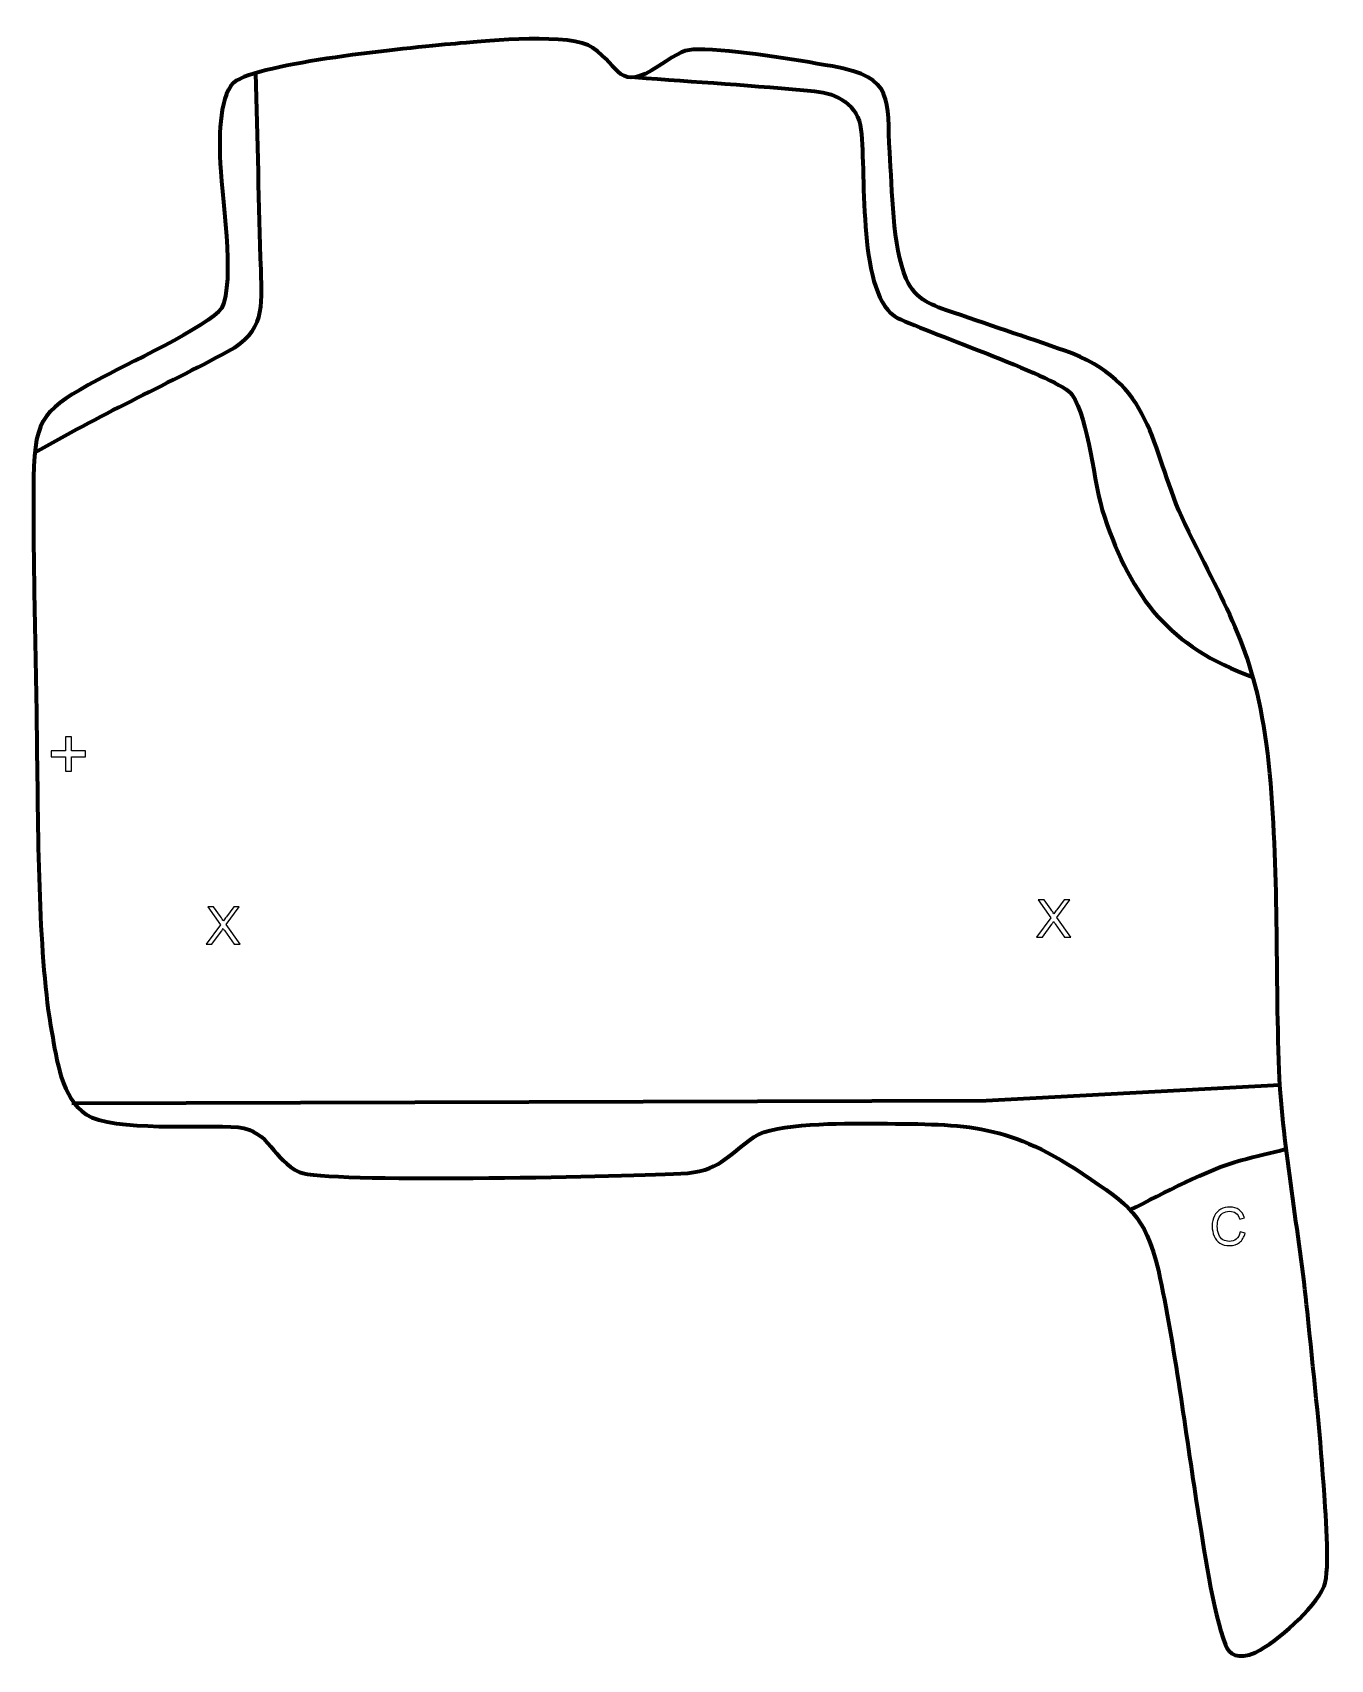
# Model space of a CAD drawing. Header units: millimetres. Extents: x 947 to 1578, y -93 to 699.
import ezdxf

# ---------------------------------------------------------------- set-up
doc = ezdxf.new("R2010")
doc.units = ezdxf.units.MM
doc.header["$MEASUREMENT"] = 0
doc.layers.add('layer 2', color=7, linetype='Continuous')
doc.layers.add('layer 3', color=7, linetype='Continuous')

msp = doc.modelspace()

# ---------------------------------------------------------------- linework, layer by layer
at = {"layer": 'layer 2', "color": 142, "lineweight": 158}
for points, knots in [([(947.8002, 494.2564), (978.7202, 512.2731), (1010.5362, 526.6978), (1041.9621, 543.5798), (1041.9621, 543.5798), (1059.6976, 553.1073), (1058.416, 565.1189), (1057.8609, 582.9463), (1057.8609, 582.9463), (1056.9159, 614.8957), (1056.1775, 646.8364), (1055.3643, 678.7893)], [0, 0, 0, 0, 0.25, 0.25, 0.25, 0.25, 0.5, 0.5, 0.5, 0.5, 1, 1, 1, 1]), ([(1239.7724, 676.872), (1268.753, 674.6018), (1298.3388, 672.7807), (1327.2071, 670.0658), (1327.2071, 670.0658), (1338.3268, 669.02), (1348.32, 663.4256), (1349.7475, 651.4615), (1349.7475, 651.4615), (1352.3091, 628.6517), (1347.9014, 569.2919), (1367.7518, 559.7116), (1367.7518, 559.7116), (1383.7808, 551.9757), (1447.101, 530.4076), (1452.4206, 522.4881), (1452.4206, 522.4881), (1460.8687, 509.911), (1462.6209, 479.6213), (1468.1768, 463.0889), (1468.1768, 463.0889), (1481.4713, 423.5287), (1499.8459, 399.7499), (1540.5049, 385.0556)], [0, 0, 0, 0, 0.14285714, 0.14285714, 0.14285714, 0.14285714, 0.28571429, 0.28571429, 0.28571429, 0.28571429, 0.42857143, 0.42857143, 0.42857143, 0.42857143, 0.57142857, 0.57142857, 0.57142857, 0.57142857, 0.71428571, 0.71428571, 0.71428571, 0.71428571, 1, 1, 1, 1]), ([(1553.6136, 186.5733), (1553.6136, 186.5733), (1410.6493, 178.9034), (1410.6493, 178.9034), (1410.6493, 178.9034), (1410.6493, 178.9034), (965.884, 177.7127), (965.884, 177.7127)], [0, 0, 0, 0, 0.33333333, 0.33333333, 0.33333333, 0.33333333, 1, 1, 1, 1]), ([(1480.713, 125.9384), (1497.2203, 133.9518), (1517.4143, 145.3244), (1534.7229, 150.0883), (1534.7229, 150.0883), (1541.9883, 152.0879), (1549.3522, 153.7089), (1556.6583, 155.5506)], [0, 0, 0, 0, 0.33333333, 0.33333333, 0.33333333, 0.33333333, 1, 1, 1, 1])]:
    msp.add_open_spline(points, degree=3, knots=knots, dxfattribs=at)
at = {"layer": 'layer 2', "color": 142}
for points, knots in [([(962.7003, 339.3634), (962.7003, 339.3634), (962.7003, 346.2779), (962.7003, 346.2779), (962.7003, 346.2779), (962.7003, 346.2779), (955.8212, 346.2779), (955.8212, 346.2779), (955.8212, 346.2779), (955.8212, 346.2779), (955.8212, 349.1707), (955.8212, 349.1707), (955.8212, 349.1707), (955.8212, 349.1707), (962.7003, 349.1707), (962.7003, 349.1707), (962.7003, 349.1707), (962.7003, 349.1707), (962.7003, 356.0498), (962.7003, 356.0498), (962.7003, 356.0498), (962.7003, 356.0498), (965.6284, 356.0498), (965.6284, 356.0498), (965.6284, 356.0498), (965.6284, 356.0498), (965.6284, 349.1707), (965.6284, 349.1707), (965.6284, 349.1707), (965.6284, 349.1707), (972.5076, 349.1707), (972.5076, 349.1707), (972.5076, 349.1707), (972.5076, 349.1707), (972.5076, 346.2779), (972.5076, 346.2779), (972.5076, 346.2779), (972.5076, 346.2779), (965.6284, 346.2779), (965.6284, 346.2779), (965.6284, 346.2779), (965.6284, 346.2779), (965.6284, 339.3634), (965.6284, 339.3634), (965.6284, 339.3634), (965.6284, 339.3634), (962.7003, 339.3634), (962.7003, 339.3634)], [0, 0, 0, 0, 0.07692308, 0.07692308, 0.07692308, 0.07692308, 0.15384615, 0.15384615, 0.15384615, 0.15384615, 0.23076923, 0.23076923, 0.23076923, 0.23076923, 0.30769231, 0.30769231, 0.30769231, 0.30769231, 0.38461538, 0.38461538, 0.38461538, 0.38461538, 0.46153846, 0.46153846, 0.46153846, 0.46153846, 0.53846154, 0.53846154, 0.53846154, 0.53846154, 0.61538462, 0.61538462, 0.61538462, 0.61538462, 0.69230769, 0.69230769, 0.69230769, 0.69230769, 0.76923077, 0.76923077, 0.76923077, 0.76923077, 0.84615385, 0.84615385, 0.84615385, 0.84615385, 1, 1, 1, 1]), ([(1031.1071, 255.1376), (1031.1071, 255.1376), (1038.1344, 264.5737), (1038.1344, 264.5737), (1038.1344, 264.5737), (1038.1344, 264.5737), (1031.9453, 273.324), (1031.9453, 273.324), (1031.9453, 273.324), (1031.9453, 273.324), (1034.8112, 273.324), (1034.8112, 273.324), (1034.8112, 273.324), (1034.8112, 273.324), (1038.1259, 268.6716), (1038.1259, 268.6716), (1038.1259, 268.6716), (1038.816, 267.7064), (1039.2943, 266.9698), (1039.5695, 266.4575), (1039.5695, 266.4575), (1039.9801, 267.0925), (1040.4627, 267.7699), (1041.0173, 268.4853), (1041.0173, 268.4853), (1041.0173, 268.4853), (1044.6495, 273.324), (1044.6495, 273.324), (1044.6495, 273.324), (1044.6495, 273.324), (1047.2869, 273.324), (1047.2869, 273.324), (1047.2869, 273.324), (1047.2869, 273.324), (1040.9707, 264.6795), (1040.9707, 264.6795), (1040.9707, 264.6795), (1040.9707, 264.6795), (1047.7695, 255.1376), (1047.7695, 255.1376), (1047.7695, 255.1376), (1047.7695, 255.1376), (1044.8146, 255.1376), (1044.8146, 255.1376), (1044.8146, 255.1376), (1044.8146, 255.1376), (1040.2257, 261.6231), (1040.2257, 261.6231), (1040.2257, 261.6231), (1039.9632, 261.9914), (1039.7134, 262.3597), (1039.4806, 262.7237), (1039.4806, 262.7237), (1039.0742, 262.1141), (1038.7863, 261.6866), (1038.6085, 261.4453), (1038.6085, 261.4453), (1038.6085, 261.4453), (1033.9984, 255.1376), (1033.9984, 255.1376), (1033.9984, 255.1376), (1033.9984, 255.1376), (1031.1071, 255.1376), (1031.1071, 255.1376)], [0, 0, 0, 0, 0.05882353, 0.05882353, 0.05882353, 0.05882353, 0.11764706, 0.11764706, 0.11764706, 0.11764706, 0.17647059, 0.17647059, 0.17647059, 0.17647059, 0.23529412, 0.23529412, 0.23529412, 0.23529412, 0.29411765, 0.29411765, 0.29411765, 0.29411765, 0.35294118, 0.35294118, 0.35294118, 0.35294118, 0.41176471, 0.41176471, 0.41176471, 0.41176471, 0.47058824, 0.47058824, 0.47058824, 0.47058824, 0.52941176, 0.52941176, 0.52941176, 0.52941176, 0.58823529, 0.58823529, 0.58823529, 0.58823529, 0.64705882, 0.64705882, 0.64705882, 0.64705882, 0.70588235, 0.70588235, 0.70588235, 0.70588235, 0.76470588, 0.76470588, 0.76470588, 0.76470588, 0.82352941, 0.82352941, 0.82352941, 0.82352941, 0.88235294, 0.88235294, 0.88235294, 0.88235294, 1, 1, 1, 1]), ([(1435.1259, 258.5772), (1435.1259, 258.5772), (1442.1532, 268.0133), (1442.1532, 268.0133), (1442.1532, 268.0133), (1442.1532, 268.0133), (1435.9641, 276.7636), (1435.9641, 276.7636), (1435.9641, 276.7636), (1435.9641, 276.7636), (1438.83, 276.7636), (1438.83, 276.7636), (1438.83, 276.7636), (1438.83, 276.7636), (1442.1447, 272.1112), (1442.1447, 272.1112), (1442.1447, 272.1112), (1442.8348, 271.146), (1443.3131, 270.4094), (1443.5883, 269.8971), (1443.5883, 269.8971), (1443.9989, 270.5321), (1444.4815, 271.2095), (1445.0361, 271.9249), (1445.0361, 271.9249), (1445.0361, 271.9249), (1448.6683, 276.7636), (1448.6683, 276.7636), (1448.6683, 276.7636), (1448.6683, 276.7636), (1451.3057, 276.7636), (1451.3057, 276.7636), (1451.3057, 276.7636), (1451.3057, 276.7636), (1444.9895, 268.1191), (1444.9895, 268.1191), (1444.9895, 268.1191), (1444.9895, 268.1191), (1451.7883, 258.5772), (1451.7883, 258.5772), (1451.7883, 258.5772), (1451.7883, 258.5772), (1448.8334, 258.5772), (1448.8334, 258.5772), (1448.8334, 258.5772), (1448.8334, 258.5772), (1444.2445, 265.0627), (1444.2445, 265.0627), (1444.2445, 265.0627), (1443.982, 265.431), (1443.7322, 265.7993), (1443.4994, 266.1633), (1443.4994, 266.1633), (1443.093, 265.5537), (1442.8051, 265.1262), (1442.6273, 264.8849), (1442.6273, 264.8849), (1442.6273, 264.8849), (1438.0172, 258.5772), (1438.0172, 258.5772), (1438.0172, 258.5772), (1438.0172, 258.5772), (1435.1259, 258.5772), (1435.1259, 258.5772)], [0, 0, 0, 0, 0.05882353, 0.05882353, 0.05882353, 0.05882353, 0.11764706, 0.11764706, 0.11764706, 0.11764706, 0.17647059, 0.17647059, 0.17647059, 0.17647059, 0.23529412, 0.23529412, 0.23529412, 0.23529412, 0.29411765, 0.29411765, 0.29411765, 0.29411765, 0.35294118, 0.35294118, 0.35294118, 0.35294118, 0.41176471, 0.41176471, 0.41176471, 0.41176471, 0.47058824, 0.47058824, 0.47058824, 0.47058824, 0.52941176, 0.52941176, 0.52941176, 0.52941176, 0.58823529, 0.58823529, 0.58823529, 0.58823529, 0.64705882, 0.64705882, 0.64705882, 0.64705882, 0.70588235, 0.70588235, 0.70588235, 0.70588235, 0.76470588, 0.76470588, 0.76470588, 0.76470588, 0.82352941, 0.82352941, 0.82352941, 0.82352941, 0.88235294, 0.88235294, 0.88235294, 0.88235294, 1, 1, 1, 1]), ([(1534.2668, 115.2024), (1534.2668, 115.2024), (1536.6798, 114.5928), (1536.6798, 114.5928), (1536.6798, 114.5928), (1536.176, 112.6159), (1535.2701, 111.113), (1533.962, 110.0759), (1533.962, 110.0759), (1532.6539, 109.0387), (1531.0537, 108.518), (1529.1614, 108.518), (1529.1614, 108.518), (1527.2056, 108.518), (1525.6139, 108.9159), (1524.3862, 109.716), (1524.3862, 109.716), (1523.1585, 110.5119), (1522.2272, 111.6676), (1521.588, 113.1789), (1521.588, 113.1789), (1520.9487, 114.6944), (1520.627, 116.3158), (1520.627, 118.0515), (1520.627, 118.0515), (1520.627, 119.9438), (1520.9868, 121.5948), (1521.7107, 123.0045), (1521.7107, 123.0045), (1522.4346, 124.4142), (1523.4633, 125.4852), (1524.7968, 126.2176), (1524.7968, 126.2176), (1526.1303, 126.9499), (1527.5993, 127.314), (1529.1995, 127.314), (1529.1995, 127.314), (1531.0198, 127.314), (1532.5481, 126.8526), (1533.7842, 125.9255), (1533.7842, 125.9255), (1535.0246, 124.9984), (1535.8882, 123.6987), (1536.375, 122.0223), (1536.375, 122.0223), (1536.375, 122.0223), (1534.0128, 121.4635), (1534.0128, 121.4635), (1534.0128, 121.4635), (1533.5937, 122.7843), (1532.9799, 123.7495), (1532.1798, 124.3507), (1532.1798, 124.3507), (1531.3797, 124.956), (1530.3721, 125.2566), (1529.1572, 125.2566), (1529.1572, 125.2566), (1527.7644, 125.2566), (1526.596, 124.9222), (1525.6604, 124.2533), (1525.6604, 124.2533), (1524.7249, 123.5844), (1524.0645, 122.6827), (1523.6877, 121.5567), (1523.6877, 121.5567), (1523.3067, 120.4264), (1523.1162, 119.2622), (1523.1162, 118.0642), (1523.1162, 118.0642), (1523.1162, 116.519), (1523.3406, 115.1686), (1523.7893, 114.0171), (1523.7893, 114.0171), (1524.238, 112.8614), (1524.9365, 112.002), (1525.8848, 111.4305), (1525.8848, 111.4305), (1526.8331, 110.859), (1527.8575, 110.5754), (1528.9624, 110.5754), (1528.9624, 110.5754), (1530.3086, 110.5754), (1531.4432, 110.9649), (1532.3745, 111.7396), (1532.3745, 111.7396), (1533.3058, 112.5185), (1533.9366, 113.67), (1534.2668, 115.2024)], [0, 0, 0, 0, 0.04347826, 0.04347826, 0.04347826, 0.04347826, 0.08695652, 0.08695652, 0.08695652, 0.08695652, 0.13043478, 0.13043478, 0.13043478, 0.13043478, 0.17391304, 0.17391304, 0.17391304, 0.17391304, 0.2173913, 0.2173913, 0.2173913, 0.2173913, 0.26086957, 0.26086957, 0.26086957, 0.26086957, 0.30434783, 0.30434783, 0.30434783, 0.30434783, 0.34782609, 0.34782609, 0.34782609, 0.34782609, 0.39130435, 0.39130435, 0.39130435, 0.39130435, 0.43478261, 0.43478261, 0.43478261, 0.43478261, 0.47826087, 0.47826087, 0.47826087, 0.47826087, 0.52173913, 0.52173913, 0.52173913, 0.52173913, 0.56521739, 0.56521739, 0.56521739, 0.56521739, 0.60869565, 0.60869565, 0.60869565, 0.60869565, 0.65217391, 0.65217391, 0.65217391, 0.65217391, 0.69565217, 0.69565217, 0.69565217, 0.69565217, 0.73913043, 0.73913043, 0.73913043, 0.73913043, 0.7826087, 0.7826087, 0.7826087, 0.7826087, 0.82608696, 0.82608696, 0.82608696, 0.82608696, 0.86956522, 0.86956522, 0.86956522, 0.86956522, 0.91304348, 0.91304348, 0.91304348, 0.91304348, 1, 1, 1, 1])]:
    msp.add_open_spline(points, degree=3, knots=knots, dxfattribs=at)
at = {"layer": 'layer 3', "color": 242, "lineweight": 158}
msp.add_open_spline([(1154.7881, 693.3461), (1168.5132, 694.5165), (1208.8569, 698.5805), (1219.3679, 691.1939), (1219.3679, 691.1939), (1232.6022, 681.8936), (1231.7744, 669.3208), (1251.3034, 682.2835), (1251.3034, 682.2835), (1261.3354, 688.9425), (1264.2923, 690.4413), (1270.1567, 690.3846), (1270.1567, 690.3846), (1288.8521, 690.2041), (1317.3378, 685.4217), (1335.9176, 682.1479), (1335.9176, 682.1479), (1366.6898, 676.6285), (1362.1434, 666.0999), (1363.7985, 640.1834), (1363.7985, 640.1834), (1364.9006, 622.7908), (1365.0811, 594.1226), (1371.8176, 578.7666), (1371.8176, 578.7666), (1376.5157, 568.057), (1384.4437, 565.9763), (1394.8957, 562.2912), (1394.8957, 562.2912), (1414.1034, 555.5515), (1433.6034, 549.271), (1452.7285, 542.4361), (1452.7285, 542.4361), (1493.1784, 526.1749), (1490.8708, 494.2993), (1507.3576, 459.5793), (1507.3576, 459.5793), (1528.5302, 415.9321), (1541.4544, 398.3223), (1547.6791, 347.9643), (1547.6791, 347.9643), (1553.4181, 296.1121), (1551.3469, 245.5613), (1553.1814, 193.7361), (1553.1814, 193.7361), (1555.1917, 154.7536), (1563.0045, 115.3751), (1566.9775, 76.2888), (1566.9775, 76.2888), (1569.7958, 48.4577), (1572.9687, 19.6433), (1574.9189, -8.1956), (1574.9189, -8.1956), (1575.5954, -17.8829), (1578.1804, -49.641), (1575.1743, -57.1237), (1575.1743, -57.1237), (1569.7219, -68.6577), (1552.8684, -83.5625), (1541.7276, -89.4292), (1541.7276, -89.4292), (1532.8156, -92.7569), (1529.0878, -90.6148), (1527.0763, -85.6367), (1527.0763, -85.6367), (1520.985, -70.0093), (1516.1731, -36.6441), (1513.4495, -19.426), (1513.4495, -19.426), (1507.4849, 18.8115), (1502.5158, 58.6153), (1494.4978, 96.3572), (1494.4978, 96.3572), (1487.7659, 124.0834), (1480.1751, 128.014), (1457.6858, 143.5124), (1457.6858, 143.5124), (1418.7274, 169.1909), (1399.3165, 167.4047), (1354.5485, 167.9601), (1354.5485, 167.9601), (1341.8249, 168.0629), (1307.6406, 168.1163), (1297.8047, 161.488), (1297.8047, 161.488), (1284.3446, 152.0501), (1280.8731, 144.4023), (1262.1368, 143.5742), (1262.1368, 143.5742), (1227.5239, 142.0442), (1089.2532, 139.0148), (1076.6522, 144.1912), (1076.6522, 144.1912), (1063.609, 150.3293), (1062.4355, 164.2131), (1046.8074, 166.143), (1046.8074, 166.143), (1029.1831, 167.3517), (986.1364, 163.9355), (972.7276, 172.3749), (972.7276, 172.3749), (961.0105, 179.7495), (958.3852, 199.3246), (956.0538, 212.2274), (956.0538, 212.2274), (949.5428, 248.261), (949.396, 303.7115), (948.7457, 356.9656), (948.7457, 356.9656), (948.1753, 403.6827), (946.6989, 448.2832), (947.2143, 482.3805), (947.2143, 482.3805), (947.6695, 512.5001), (952.955, 515.3924), (978.5008, 529.7134), (978.5008, 529.7134), (989.7386, 535.8585), (1033.3038, 556.1402), (1038.5584, 564.3916), (1038.5584, 564.3916), (1045.5911, 576.9127), (1038.3893, 621.389), (1037.8429, 638.456), (1037.8429, 638.456), (1037.5654, 647.1251), (1037.3696, 670.3691), (1045.9731, 675.2474), (1045.9731, 675.2474), (1062.4849, 684.6098), (1132.5218, 691.4574), (1154.7881, 693.3461)], degree=3, knots=[0, 0, 0, 0, 0.02941176, 0.02941176, 0.02941176, 0.02941176, 0.05882353, 0.05882353, 0.05882353, 0.05882353, 0.08823529, 0.08823529, 0.08823529, 0.08823529, 0.11764706, 0.11764706, 0.11764706, 0.11764706, 0.14705882, 0.14705882, 0.14705882, 0.14705882, 0.17647059, 0.17647059, 0.17647059, 0.17647059, 0.20588235, 0.20588235, 0.20588235, 0.20588235, 0.23529412, 0.23529412, 0.23529412, 0.23529412, 0.26470588, 0.26470588, 0.26470588, 0.26470588, 0.29411765, 0.29411765, 0.29411765, 0.29411765, 0.32352941, 0.32352941, 0.32352941, 0.32352941, 0.35294118, 0.35294118, 0.35294118, 0.35294118, 0.38235294, 0.38235294, 0.38235294, 0.38235294, 0.41176471, 0.41176471, 0.41176471, 0.41176471, 0.44117647, 0.44117647, 0.44117647, 0.44117647, 0.47058824, 0.47058824, 0.47058824, 0.47058824, 0.5, 0.5, 0.5, 0.5, 0.52941176, 0.52941176, 0.52941176, 0.52941176, 0.55882353, 0.55882353, 0.55882353, 0.55882353, 0.58823529, 0.58823529, 0.58823529, 0.58823529, 0.61764706, 0.61764706, 0.61764706, 0.61764706, 0.64705882, 0.64705882, 0.64705882, 0.64705882, 0.67647059, 0.67647059, 0.67647059, 0.67647059, 0.70588235, 0.70588235, 0.70588235, 0.70588235, 0.73529412, 0.73529412, 0.73529412, 0.73529412, 0.76470588, 0.76470588, 0.76470588, 0.76470588, 0.79411765, 0.79411765, 0.79411765, 0.79411765, 0.82352941, 0.82352941, 0.82352941, 0.82352941, 0.85294118, 0.85294118, 0.85294118, 0.85294118, 0.88235294, 0.88235294, 0.88235294, 0.88235294, 0.91176471, 0.91176471, 0.91176471, 0.91176471, 0.94117647, 0.94117647, 0.94117647, 0.94117647, 1, 1, 1, 1], dxfattribs=at)

doc.saveas('drawing.dxf')
